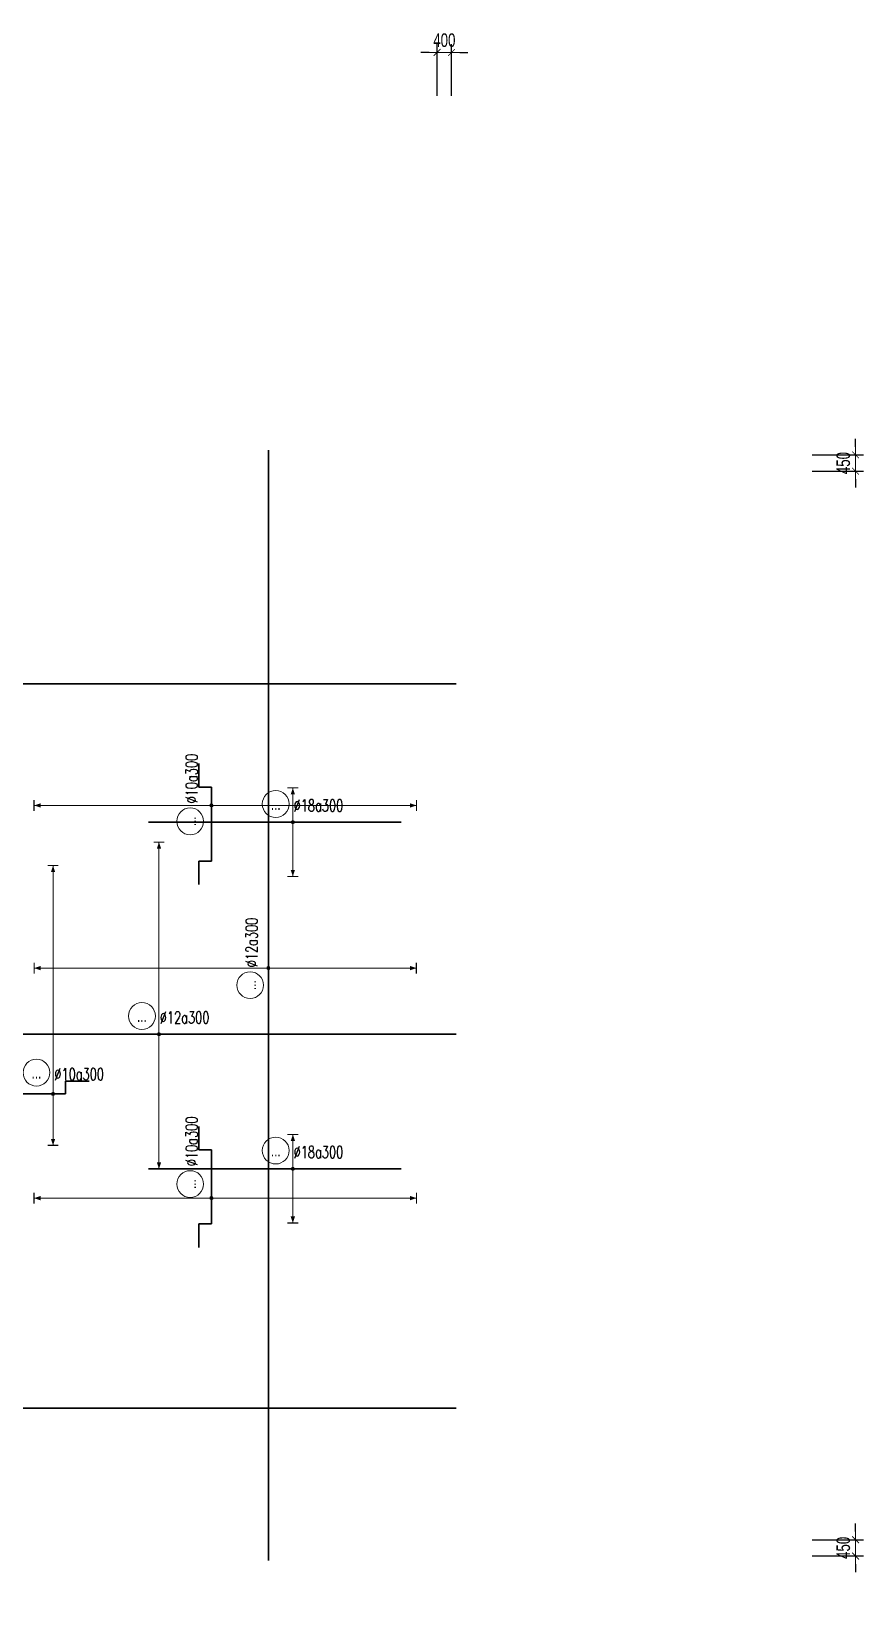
# Model space of a CAD drawing. Header units: millimetres. Extents: x 118516 to 587758, y -25561 to 50684.
# Drawn here: x 180350 to 203425, y 7240 to 50684 of the extents above; entities that cross this region are included whole.
import ezdxf
from ezdxf.enums import TextEntityAlignment as Align

# ---------------------------------------------------------------- set-up
doc = ezdxf.new("R2010")
doc.units = ezdxf.units.MM
doc.layers.get('0').update_dxf_attribs({"lineweight": 20})
doc.layers.get('Defpoints').update_dxf_attribs({"color": 151, "lineweight": 9})
for name, color, linetype, lineweight in [('NDC_S_DIM', 1, 'Continuous', 15), ('NDC_S_REBAR', 4, 'Continuous', 35), ('NDC_S_VN TEXT', 7, 'Continuous', 20)]:
    doc.layers.add(name, color=color, linetype=linetype, lineweight=lineweight)
doc.styles.add('ARIAL', font='arial.ttf', dxfattribs={"width": 0.7})
doc.styles.add('NDC_DIM', font='', dxfattribs={"width": 0.75})
doc.styles.add('NDC_ROMANS', font='romans.shx', dxfattribs={"width": 0.7})
doc.styles.get('NDC_DIM').set_extended_font_data('Dotum')
doc.dimstyles.new('NDC_dim_150', dxfattribs={"dimscale": 150, "dimtxt": 2.5, "dimasz": 1.5, "dimexe": 1.5, "dimexo": 2.5, "dimgap": 1, "dimtad": 1, "dimdec": 0, "dimzin": 0, "dimdsep": 46, "dimtxsty": 'NDC_DIM', "dimblk": 'DIMMARK', "dimcen": 0.09, "dimdle": 1.2, "dimclrd": 1, "dimclre": 1, "dimclrt": 3, "dimadec": 0, "dimazin": 0, "dimtfac": 1, "dimtdec": 0, "dimtix": 1, "dimtofl": 0, "dimtmove": 0, "dimatfit": 3, "dimfxl": 8, "dimfxlon": 1, "dimtolj": 1, "dimtzin": 0, "dimarcsym": 0})

# ---------------------------------------------------------------- blocks, each defined once
blk = doc.blocks.new('DIMMARK')
at = {"layer": 'NDC_S_DIM', "color": 1}
blk.add_line((-1.5, 0), (1, 0), dxfattribs=at)
at = {"layer": 'NDC_S_DIM', "color": 2, "const_width": 0.1}
blk.add_lwpolyline([(-0.42, -0.42), (0.42, 0.42)], dxfattribs=at)
blk = doc.blocks.new('*D11')
at = {"layer": 'Defpoints', "color": 0, "ltscale": 100, "transparency": 16777216}
for p in [(188189, 8900), (203200, 8900), (188189, 8450)]:
    blk.add_point(p, dxfattribs=at)
at = {"layer": 'NDC_S_DIM', "color": 1, "lineweight": -2, "ltscale": 100, "transparency": 16777216}
for p, q in [((203200, 9125), (203200, 9350)), ((202000, 8900), (203425, 8900)), ((202000, 8450), (203425, 8450)), ((203200, 8225), (203200, 8000))]:
    blk.add_line(p, q, dxfattribs=at)
at = {"layer": 'NDC_S_DIM', "color": 1, "lineweight": -2, "ltscale": 100, "transparency": 16777216, "xscale": 225, "yscale": 225, "zscale": 225}
for p, rotation in [((203200, 8900), 270), ((203200, 8450), 90)]:
    blk.add_blockref('DIMMARK', p, dxfattribs=dict(at, rotation=rotation))
at = {"layer": 'NDC_S_DIM', "color": 3, "ltscale": 100, "transparency": 16777216, "insert": (202862, 8675), "char_height": 375, "attachment_point": 5, "rotation": 90, "style": 'NDC_DIM'}
blk.add_mtext('\\A1;450', dxfattribs=at)
blk = doc.blocks.new('*D12')
at = {"layer": 'Defpoints', "color": 0, "ltscale": 100, "transparency": 16777216}
for p in [(188315, 38950), (203200, 38950), (188315, 38500)]:
    blk.add_point(p, dxfattribs=at)
at = {"layer": 'NDC_S_DIM', "color": 1, "lineweight": -2, "ltscale": 100, "transparency": 16777216}
for p, q in [((203200, 39175), (203200, 39400)), ((202000, 38950), (203425, 38950)), ((202000, 38500), (203425, 38500)), ((203200, 38275), (203200, 38050))]:
    blk.add_line(p, q, dxfattribs=at)
at = {"layer": 'NDC_S_DIM', "color": 1, "lineweight": -2, "ltscale": 100, "transparency": 16777216, "xscale": 225, "yscale": 225, "zscale": 225}
for p, rotation in [((203200, 38950), 270), ((203200, 38500), 90)]:
    blk.add_blockref('DIMMARK', p, dxfattribs=dict(at, rotation=rotation))
at = {"layer": 'NDC_S_DIM', "color": 3, "ltscale": 100, "transparency": 16777216, "insert": (202862, 38725), "char_height": 375, "attachment_point": 5, "rotation": 90, "style": 'NDC_DIM'}
blk.add_mtext('\\A1;450', dxfattribs=at)
blk = doc.blocks.new('*D14')
at = {"layer": 'Defpoints', "color": 0, "ltscale": 100, "transparency": 16777216}
for p in [(192000, 50100), (191600, 34011), (192000, 34011)]:
    blk.add_point(p, dxfattribs=at)
at = {"layer": 'NDC_S_DIM', "color": 1, "lineweight": -2, "ltscale": 100, "transparency": 16777216}
for p, q in [((191375, 50100), (191150, 50100)), ((191600, 48900), (191600, 50325)), ((192000, 48900), (192000, 50325)), ((192225, 50100), (192450, 50100))]:
    blk.add_line(p, q, dxfattribs=at)
at = {"layer": 'NDC_S_DIM', "color": 1, "lineweight": -2, "ltscale": 100, "transparency": 16777216, "xscale": 225, "yscale": 225, "zscale": 225}
blk.add_blockref('DIMMARK', (191600, 50100), dxfattribs=at)
at = {"layer": 'NDC_S_DIM', "color": 1, "lineweight": -2, "ltscale": 100, "transparency": 16777216, "xscale": 225, "yscale": 225, "zscale": 225, "rotation": 180}
blk.add_blockref('DIMMARK', (192000, 50100), dxfattribs=at)
at = {"layer": 'NDC_S_DIM', "color": 3, "ltscale": 100, "transparency": 16777216, "insert": (191800, 50438), "char_height": 375, "attachment_point": 5, "style": 'NDC_DIM'}
blk.add_mtext('\\A1;400', dxfattribs=at)
blk = doc.blocks.new('*D16')
at = {"layer": 'Defpoints', "color": 0, "ltscale": 100, "transparency": 16777216}
for p in [(191600, 12767), (192000, 12767), (192000, -2700)]:
    blk.add_point(p, dxfattribs=at)
at = {"layer": 'NDC_S_DIM', "color": 1, "lineweight": -2, "ltscale": 100, "transparency": 16777216}
for p, q in [((191600, -1500), (191600, -2925)), ((192000, -1500), (192000, -2925)), ((191375, -2700), (191150, -2700)), ((192225, -2700), (192450, -2700))]:
    blk.add_line(p, q, dxfattribs=at)
at = {"layer": 'NDC_S_DIM', "color": 1, "lineweight": -2, "ltscale": 100, "transparency": 16777216, "xscale": 225, "yscale": 225, "zscale": 225}
blk.add_blockref('DIMMARK', (191600, -2700), dxfattribs=at)
at = {"layer": 'NDC_S_DIM', "color": 1, "lineweight": -2, "ltscale": 100, "transparency": 16777216, "xscale": 225, "yscale": 225, "zscale": 225, "rotation": 180}
blk.add_blockref('DIMMARK', (192000, -2700), dxfattribs=at)
at = {"layer": 'NDC_S_DIM', "color": 3, "ltscale": 100, "transparency": 16777216, "insert": (191800, -2362), "char_height": 375, "attachment_point": 5, "style": 'NDC_DIM'}
blk.add_mtext('\\A1;400', dxfattribs=at)
blk = doc.blocks.new('*U63')
h = blk.add_hatch(color=6)
edge = h.paths.add_edge_path()
edge.add_arc((6.42, 0), 0.3, 0, 360)
at = {"layer": 'NDC_S_DIM', "color": 6}
for q in [(6.42, 32.79), (6.42, -37.88)]:
    blk.add_line((6.42, 0), q, dxfattribs=at)
for points in [[(5.42, 32.79, 0.2, 0.2, 0), (7.42, 32.79, 0, 0, 0)], [(5.42, -37.88, 0.2, 0.2, 0), (7.42, -37.88, 0, 0, 0)]]:
    blk.add_lwpolyline(points, format="xyseb", dxfattribs=at)
at = {"layer": 'NDC_S_DIM'}
blk.add_circle((3.49, 3.93), 2.48, dxfattribs=at)
at = {"layer": 'NDC_S_DIM', "color": 6}
blk.add_circle((6.42, 0), 0.3, dxfattribs=at)
for points in [[(6.02, 31.59), (6.42, 32.79), (6.82, 31.59)], [(6.02, -36.68), (6.42, -37.88), (6.82, -36.68)]]:
    blk.add_solid(points, dxfattribs=at)
at = {"layer": 'NDC_S_REBAR'}
for p, q in [((-3.85, 2.33), (-8.19, 2.33)), ((-3.85, 0), (-3.85, 2.33)), ((0, 0), (-3.85, 0)), ((0, 0), (9.81, 0)), ((9.81, 0), (9.81, 2.33)), ((9.81, 2.33), (14.15, 2.33))]:
    blk.add_line(p, q, dxfattribs=at)
at = {"layer": 'NDC_S_VN TEXT', "style": 'ARIAL', "width": 0.7}
blk.add_attdef('KHT', text='', height=2.2, dxfattribs=at).set_placement((3.49, 3.93), align=Align.MIDDLE_CENTER)
at = {"layer": 'NDC_S_VN TEXT', "color": 3, "style": 'NDC_ROMANS', "width": 0.7}
blk.add_attdef('DKT', (6.79, 2.56), '', height=2.2, dxfattribs=at)
blk = doc.blocks.new('*U64')
h = blk.add_hatch(color=6)
edge = h.paths.add_edge_path()
edge.add_arc((0.9, 0), 0.3, 0, 360)
at = {"layer": 'NDC_S_DIM', "color": 6}
for q in [(0.9, 32.79), (0.9, -37.88)]:
    blk.add_line((0.9, 0), q, dxfattribs=at)
for points in [[(-0.1, 32.79, 0.2, 0.2, 0), (1.9, 32.79, 0, 0, 0)], [(-0.1, -37.88, 0.2, 0.2, 0), (1.9, -37.88, 0, 0, 0)]]:
    blk.add_lwpolyline(points, format="xyseb", dxfattribs=at)
at = {"layer": 'NDC_S_DIM'}
blk.add_circle((3.49, 3.93), 2.48, dxfattribs=at)
at = {"layer": 'NDC_S_DIM', "color": 6}
blk.add_circle((0.9, 0), 0.3, dxfattribs=at)
for points in [[(0.5, 31.59), (0.9, 32.79), (1.3, 31.59)], [(0.5, -36.68), (0.9, -37.88), (1.3, -36.68)]]:
    blk.add_solid(points, dxfattribs=at)
at = {"layer": 'NDC_S_REBAR'}
for p, q in [((-3.85, 2.33), (-8.19, 2.33)), ((-3.85, 0), (-3.85, 2.33)), ((0, 0), (-3.85, 0)), ((0, 0), (9.81, 0)), ((9.81, 0), (9.81, 2.33)), ((9.81, 2.33), (14.15, 2.33))]:
    blk.add_line(p, q, dxfattribs=at)
at = {"layer": 'NDC_S_VN TEXT', "style": 'ARIAL', "width": 0.7}
blk.add_attdef('KHT', text='', height=2.2, dxfattribs=at).set_placement((3.49, 3.93), align=Align.MIDDLE_CENTER)
at = {"layer": 'NDC_S_VN TEXT', "color": 3, "style": 'NDC_ROMANS', "width": 0.7}
blk.add_attdef('DKT', (6.79, 2.56), '', height=2.2, dxfattribs=at)
blk = doc.blocks.new('*U114')
h = blk.add_hatch(color=6)
edge = h.paths.add_edge_path()
edge.add_arc((-75.12, 0), 0.3, 0, 360)
at = {"layer": 'NDC_S_DIM', "color": 6}
for q in [(-75.12, 43.18), (-75.12, -18.82)]:
    blk.add_line((-75.12, 0), q, dxfattribs=at)
for points in [[(-76.12, 43.18, 0.2, 0.2, 0), (-74.12, 43.18, 0, 0, 0)], [(-76.12, -18.82, 0.2, 0.2, 0), (-74.12, -18.82, 0, 0, 0)]]:
    blk.add_lwpolyline(points, format="xyseb", dxfattribs=at)
at = {"layer": 'NDC_S_DIM'}
blk.add_circle((-82.75, 3.36), 2.48, dxfattribs=at)
at = {"layer": 'NDC_S_DIM', "color": 6}
blk.add_circle((-75.12, 0), 0.3, dxfattribs=at)
for points in [[(-75.52, 41.98), (-75.12, 43.18), (-74.72, 41.98)], [(-75.52, -17.62), (-75.12, -18.82), (-74.72, -17.62)]]:
    blk.add_solid(points, dxfattribs=at)
at = {"layer": 'NDC_S_REBAR'}
for p, q in [((0, 0), (-141.56, 0)), ((-141.56, 0), (-141.56, 0)), ((0, 0), (33.98, 0)), ((33.98, 0), (33.98, 0)), ((33.98, 0), (33.98, 0)), ((-141.56, 0), (-141.56, 0))]:
    blk.add_line(p, q, dxfattribs=at)
at = {"layer": 'NDC_S_VN TEXT', "style": 'ARIAL', "width": 0.7}
blk.add_attdef('KHT', text='', height=2.2, dxfattribs=at).set_placement((-82.75, 3.36), align=Align.MIDDLE_CENTER)
at = {"layer": 'NDC_S_VN TEXT', "color": 3, "style": 'NDC_ROMANS', "width": 0.7}
blk.add_attdef('DKT', (-79.45, 1.98), '', height=2.2, dxfattribs=at)
blk = doc.blocks.new('*U112')
h = blk.add_hatch(color=6)
edge = h.paths.add_edge_path()
edge.add_arc((-2.47, 0), 0.3, 0, 360)
at = {"layer": 'NDC_S_DIM', "color": 6}
for q in [(-2.47, 35.47), (-2.47, -24.86)]:
    blk.add_line((-2.47, 0), q, dxfattribs=at)
for points in [[(-3.47, 35.47, 0.2, 0.2, 0), (-1.47, 35.47, 0, 0, 0)], [(-3.47, -24.86, 0.2, 0.2, 0), (-1.47, -24.86, 0, 0, 0)]]:
    blk.add_lwpolyline(points, format="xyseb", dxfattribs=at)
at = {"layer": 'NDC_S_DIM'}
blk.add_circle((-5.62, 3.36), 2.48, dxfattribs=at)
at = {"layer": 'NDC_S_DIM', "color": 6}
blk.add_circle((-2.47, 0), 0.3, dxfattribs=at)
for points in [[(-2.87, 34.27), (-2.47, 35.47), (-2.07, 34.27)], [(-2.87, -23.66), (-2.47, -24.86), (-2.07, -23.66)]]:
    blk.add_solid(points, dxfattribs=at)
at = {"layer": 'NDC_S_REBAR'}
for p, q in [((0, 0), (-28.73, 0)), ((-28.73, 0), (-28.73, 0)), ((0, 0), (52.47, 0)), ((52.47, 0), (52.47, 0)), ((52.47, 0), (52.47, 0)), ((-28.73, 0), (-28.73, 0))]:
    blk.add_line(p, q, dxfattribs=at)
at = {"layer": 'NDC_S_VN TEXT', "style": 'ARIAL', "width": 0.7}
blk.add_attdef('KHT', text='', height=2.2, dxfattribs=at).set_placement((-5.62, 3.36), align=Align.MIDDLE_CENTER)
at = {"layer": 'NDC_S_VN TEXT', "color": 3, "style": 'NDC_ROMANS', "width": 0.7}
blk.add_attdef('DKT', (-2.32, 1.98), '', height=2.2, dxfattribs=at)
blk = doc.blocks.new('*U98')
h = blk.add_hatch(color=6)
edge = h.paths.add_edge_path()
edge.add_arc((-2.83, 0), 0.3, 0, 360)
at = {"layer": 'NDC_S_DIM', "color": 6}
for q in [(-2.83, 43.3), (-2.83, -27.36)]:
    blk.add_line((-2.83, 0), q, dxfattribs=at)
for points in [[(-3.83, 43.3, 0.2, 0.2, 0), (-1.83, 43.3, 0, 0, 0)], [(-3.83, -27.36, 0.2, 0.2, 0), (-1.83, -27.36, 0, 0, 0)]]:
    blk.add_lwpolyline(points, format="xyseb", dxfattribs=at)
at = {"layer": 'NDC_S_DIM'}
blk.add_circle((-5.98, 3.36), 2.48, dxfattribs=at)
at = {"layer": 'NDC_S_DIM', "color": 6}
blk.add_circle((-2.83, 0), 0.3, dxfattribs=at)
for points in [[(-3.23, 42.1), (-2.83, 43.3), (-2.43, 42.1)], [(-3.23, -26.16), (-2.83, -27.36), (-2.43, -26.16)]]:
    blk.add_solid(points, dxfattribs=at)
at = {"layer": 'NDC_S_REBAR'}
for p, q in [((0, 0), (-112.26, 0)), ((-112.26, 0), (-112.26, 0)), ((0, 0), (92.81, 0)), ((92.81, 0), (92.81, 0)), ((92.81, 0), (92.81, 0)), ((-112.26, 0), (-112.26, 0))]:
    blk.add_line(p, q, dxfattribs=at)
at = {"layer": 'NDC_S_VN TEXT', "style": 'ARIAL', "width": 0.7}
blk.add_attdef('KHT', text='', height=2.2, dxfattribs=at).set_placement((-5.98, 3.36), align=Align.MIDDLE_CENTER)
at = {"layer": 'NDC_S_VN TEXT', "color": 3, "style": 'NDC_ROMANS', "width": 0.7}
blk.add_attdef('DKT', (-2.68, 1.98), '', height=2.2, dxfattribs=at)
blk = doc.blocks.new('*U97')
h = blk.add_hatch(color=6)
edge = h.paths.add_edge_path()
edge.add_arc((-75.12, 0), 0.3, 0, 360)
at = {"layer": 'NDC_S_DIM', "color": 6}
for q in [(-75.12, 35.75), (-75.12, -28.25)]:
    blk.add_line((-75.12, 0), q, dxfattribs=at)
for points in [[(-76.12, 35.75, 0.2, 0.2, 0), (-74.12, 35.75, 0, 0, 0)], [(-76.12, -28.25, 0.2, 0.2, 0), (-74.12, -28.25, 0, 0, 0)]]:
    blk.add_lwpolyline(points, format="xyseb", dxfattribs=at)
at = {"layer": 'NDC_S_DIM'}
blk.add_circle((-82.75, 3.36), 2.48, dxfattribs=at)
at = {"layer": 'NDC_S_DIM', "color": 6}
blk.add_circle((-75.12, 0), 0.3, dxfattribs=at)
for points in [[(-75.52, 34.55), (-75.12, 35.75), (-74.72, 34.55)], [(-75.52, -27.05), (-75.12, -28.25), (-74.72, -27.05)]]:
    blk.add_solid(points, dxfattribs=at)
at = {"layer": 'NDC_S_REBAR'}
for p, q in [((0, 0), (-140.95, 0)), ((-140.95, 0), (-140.95, 0)), ((0, 0), (137.25, 0)), ((137.25, 0), (137.25, 0)), ((137.25, 0), (137.25, 0)), ((-140.95, 0), (-140.95, 0))]:
    blk.add_line(p, q, dxfattribs=at)
at = {"layer": 'NDC_S_VN TEXT', "style": 'ARIAL', "width": 0.7}
blk.add_attdef('KHT', text='', height=2.2, dxfattribs=at).set_placement((-82.75, 3.36), align=Align.MIDDLE_CENTER)
at = {"layer": 'NDC_S_VN TEXT', "color": 3, "style": 'NDC_ROMANS', "width": 0.7}
blk.add_attdef('DKT', (-79.45, 1.98), '', height=2.2, dxfattribs=at)
blk = doc.blocks.new('*U115')
h = blk.add_hatch(color=6)
edge = h.paths.add_edge_path()
edge.add_arc((-2.46, 0), 0.3, 0, 360)
at = {"layer": 'NDC_S_DIM', "color": 6}
for q in [(-2.46, 6.32), (-2.46, -10.02)]:
    blk.add_line((-2.46, 0), q, dxfattribs=at)
for points in [[(-3.46, 6.32, 0.2, 0.2, 0), (-1.46, 6.32, 0, 0, 0)], [(-3.46, -10.02, 0.2, 0.2, 0), (-1.46, -10.02, 0, 0, 0)]]:
    blk.add_lwpolyline(points, format="xyseb", dxfattribs=at)
at = {"layer": 'NDC_S_DIM'}
blk.add_circle((-5.62, 3.36), 2.48, dxfattribs=at)
at = {"layer": 'NDC_S_DIM', "color": 6}
blk.add_circle((-2.46, 0), 0.3, dxfattribs=at)
for points in [[(-2.86, 5.12), (-2.46, 6.32), (-2.06, 5.12)], [(-2.86, -8.82), (-2.46, -10.02), (-2.06, -8.82)]]:
    blk.add_solid(points, dxfattribs=at)
at = {"layer": 'NDC_S_REBAR'}
for p, q in [((0, 0), (-29.13, 0)), ((-29.13, 0), (-29.13, 0)), ((0, 0), (17.54, 0)), ((17.54, 0), (17.54, 0)), ((17.54, 0), (17.54, 0)), ((-29.13, 0), (-29.13, 0))]:
    blk.add_line(p, q, dxfattribs=at)
at = {"layer": 'NDC_S_VN TEXT', "style": 'ARIAL', "width": 0.7}
blk.add_attdef('KHT', text='', height=2.2, dxfattribs=at).set_placement((-5.62, 3.36), align=Align.MIDDLE_CENTER)
at = {"layer": 'NDC_S_VN TEXT', "color": 3, "style": 'NDC_ROMANS', "width": 0.7}
blk.add_attdef('DKT', (-2.32, 1.98), '', height=2.2, dxfattribs=at)
blk = doc.blocks.new('*U118')
h = blk.add_hatch(color=6)
edge = h.paths.add_edge_path()
edge.add_arc((6.55, 0), 0.3, 0, 360)
at = {"layer": 'NDC_S_DIM', "color": 6}
for q in [(6.55, 42.16), (6.55, -9.5)]:
    blk.add_line((6.55, 0), q, dxfattribs=at)
for points in [[(5.55, 42.16, 0.2, 0.2, 0), (7.55, 42.16, 0, 0, 0)], [(5.55, -9.5, 0.2, 0.2, 0), (7.55, -9.5, 0, 0, 0)]]:
    blk.add_lwpolyline(points, format="xyseb", dxfattribs=at)
at = {"layer": 'NDC_S_DIM'}
blk.add_circle((3.49, 3.93), 2.48, dxfattribs=at)
at = {"layer": 'NDC_S_DIM', "color": 6}
blk.add_circle((6.55, 0), 0.3, dxfattribs=at)
for points in [[(6.15, 40.96), (6.55, 42.16), (6.95, 40.96)], [(6.15, -8.3), (6.55, -9.5), (6.95, -8.3)]]:
    blk.add_solid(points, dxfattribs=at)
at = {"layer": 'NDC_S_REBAR'}
for p, q in [((-0.46, 0), (-0.46, 2.33)), ((-0.46, 2.33), (-0.46, 2.33)), ((0, 0), (-0.46, 0)), ((0, 0), (8.87, 0)), ((8.87, 0), (8.87, 2.33)), ((8.87, 2.33), (13.21, 2.33))]:
    blk.add_line(p, q, dxfattribs=at)
at = {"layer": 'NDC_S_VN TEXT', "style": 'ARIAL', "width": 0.7}
blk.add_attdef('KHT', text='', height=2.2, dxfattribs=at).set_placement((3.49, 3.93), align=Align.MIDDLE_CENTER)
at = {"layer": 'NDC_S_VN TEXT', "color": 3, "style": 'NDC_ROMANS', "width": 0.7}
blk.add_attdef('DKT', (6.79, 2.56), '', height=2.2, dxfattribs=at)

msp = doc.modelspace()

# ---------------------------------------------------------------- block references
at = {"layer": 'NDC_S_REBAR', "xscale": 150, "yscale": 150, "zscale": 150, "rotation": 90}
for name, p, values in [('*U98', (186920.4, 25159.1), {'KHT': '...', 'DKT': '%%c12a300'}), ('*U63', (185342.9, 28277.8), {'KHT': '...', 'DKT': '%%c10a300'}), ('*U64', (185342.9, 18227.8), {'KHT': '...', 'DKT': '%%c10a300'})]:
    msp.add_blockref(name, p, dxfattribs=at).add_auto_attribs(values)
at = {"layer": 'NDC_S_REBAR', "xscale": 150, "yscale": 150, "zscale": 150}
for name, p, values in [('*U97', (171542.9, 32612.7), {'KHT': '...', 'DKT': '%%c12a300'}), ('*U115', (187968.8, 28777.4), {'KHT': '...', 'DKT': '%%c18a300'}), ('*U112', (184258.8, 22903.8), {'KHT': '...', 'DKT': '%%c12a300'}), ('*U118', (179969.1, 21250.3), {'KHT': '...', 'DKT': '%%c10a300'}), ('*U115', (187968.8, 19177.4), {'KHT': '...', 'DKT': '%%c18a300'}), ('*U114', (187033.7, 12548.4), {'KHT': '...', 'DKT': '%%c12a300'})]:
    msp.add_blockref(name, p, dxfattribs=at).add_auto_attribs(values)

# ---------------------------------------------------------------- dimensions: what is measured, and where the dimension line sits
at = {"layer": 'NDC_S_DIM', "ltscale": 100}
for base, p1, p2, picture, middle in [((192000, 50100), (191600, 34010.5), (192000, 34010.5), '*D14', (191800, 50437.8)), ((192000, -2700), (191600, 12767.1), (192000, 12767.1), '*D16', (191800, -2362.2))]:
    dim = msp.add_linear_dim(base=base, p1=p1, p2=p2, dimstyle='NDC_dim_150', dxfattribs=at)
    dim.commit()
    dim.dimension.update_dxf_attribs({"geometry": picture, "text_midpoint": middle})
for base, p1, p2, picture, middle in [((203200, 38950), (188315.4, 38500), (188315.4, 38950), '*D12', (202862.2, 38725)), ((203200, 8900), (188188.6, 8450), (188188.6, 8900), '*D11', (202862.2, 8675))]:
    dim = msp.add_linear_dim(base=base, p1=p1, p2=p2, angle=90, dimstyle='NDC_dim_150', dxfattribs=at)
    dim.commit()
    dim.dimension.update_dxf_attribs({"geometry": picture, "text_midpoint": middle})

doc.saveas('drawing.dxf')
